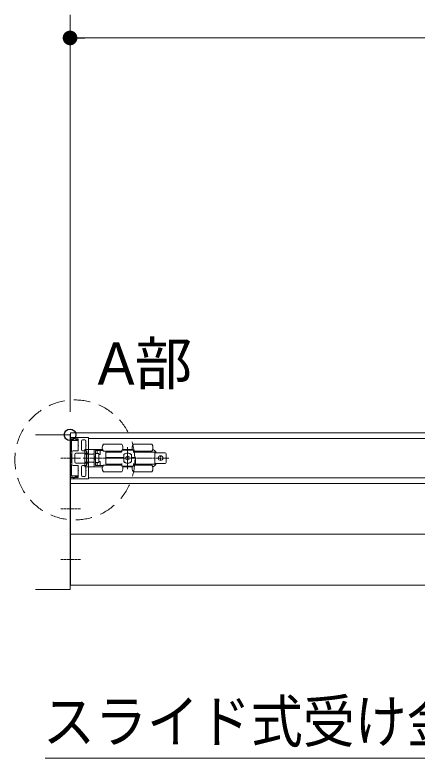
# Model space of a CAD drawing. Units: millimetres, scale not verified. Extents: x -6062 to 6062, y -3045 to 3045.
# Drawn here: x -3935 to -3587, y 1056 to 1700 of the extents above; entities that cross this region are included whole.
import ezdxf
from ezdxf.enums import TextEntityAlignment as Align

# ---------------------------------------------------------------- set-up
doc = ezdxf.new("R2010")
doc.units = ezdxf.units.MM
doc.header["$LTSCALE"] = 20
doc.header["$PDMODE"] = 32
doc.header["$PDSIZE"] = 10
doc.linetypes.add('USER2', pattern=[2.91, 1.76, -0.4, 0.35, -0.4])
doc.linetypes.add('USER3', pattern=[1.11, 0.71, -0.4])
for name, color, linetype, lineweight in [('0-0_3一般', 7, 'Continuous', 15), ('0-1_2寸法-3', 7, 'Continuous', 15), ('0-2_2寸法-1', 7, 'Continuous', 15), ('0-3_0', 7, 'Continuous', 25)]:
    doc.layers.add(name, color=color, linetype=linetype, lineweight=lineweight)
doc.layers.add('0-4_Defpoints', color=7, linetype='Continuous')
doc.styles.add('ＭＳ Ｐゴシック', font='')
doc.styles.get('ＭＳ Ｐゴシック').set_extended_font_data('MS PGothic')

# ---------------------------------------------------------------- blocks, each defined once
blk = doc.blocks.new('グループ-23')
at = {"layer": '0-0_3一般'}
for p, q in [((-42600, 26720), (-42000, 26720)), ((-42000, 24040), (-42000, 26720)), ((-41994, 26676.9), (-41684, 26676.9)), ((-41682, 26668.9), (-41682, 26400.9)), ((-41680, 26672.9), (-41680, 26672.3)), ((-42000, 26646.9), (-41950, 26646.9)), ((-42000, 25986.9), (-42000, 26646.9)), ((-41976, 26616.9), (-41976, 26426.9)), ((-41868, 26622.9), (-41970, 26622.9)), ((-41935, 26655.5), (-41913.1, 26642.9)), ((-41923.4, 26650.9), (-41866, 26650.9)), ((-41913.1, 26642.9), (-41904, 26642.9)), ((-41900.1, 26642.5), (-41866.8, 26635.8)), ((-41862, 26630), (-41862, 26628.9)), ((-41860, 26539.9), (-41860, 26644.9)), ((-41860, 26539.9), (-41854, 26533.9)), ((-41804, 26465.9), (-41804, 26612.9)), ((-41746, 26632.9), (-41784, 26632.9)), ((-41726, 26539.9), (-41726, 26612.9)), ((-41726, 26539.9), (-41720, 26533.9)), ((-41682, 26656.9), (-41682, 25976.9)), ((-25758, 26656.9), (-41682, 26656.9)), ((-41422, 26556.9), (-41102, 26556.9)), ((-40902, 26556.9), (-40582, 26556.9)), ((-41976, 26426.9), (-41970, 26426.9)), ((-41970, 26426.9), (-41970, 26396.9)), ((-41968, 26207.9), (-41968, 26425.9)), ((-41866, 26445.9), (-41948, 26445.9)), ((-41854, 26533.9), (-41860, 26527.9)), ((-41860, 26451.9), (-41860, 26527.9)), ((-41746, 26445.9), (-41784, 26445.9)), ((-41712, 26441.9), (-41744, 26441.9)), ((-41744, 26441.9), (-41744, 26431.9)), ((-41744, 26431.9), (-41744, 26396.9)), ((-41742, 26466.9), (-41742, 26442.9)), ((-41682, 26466.9), (-41742, 26466.9)), ((-41708, 26442.9), (-41742, 26442.9)), ((-41720, 26533.9), (-41726, 26527.9)), ((-41726, 26465.9), (-41726, 26527.9)), ((-41712, 26431.9), (-41712, 26441.9)), ((-41712, 26441.9), (-41708, 26441.9)), ((-41712, 26431.9), (-41712, 26396.9)), ((-41708, 26386.9), (-41708, 26442.9)), ((-41682, 26466.9), (-41682, 26386.9)), ((-41682, 26466.9), (-41602, 26466.9)), ((-41582, 26466.9), (-41437.4, 26466.9)), ((-41528, 26446.9), (-41558, 26446.9)), ((-41558, 26394.9), (-41558, 26446.9)), ((-41528, 26394.9), (-41528, 26446.9)), ((-41478, 26446.9), (-41528, 26446.9)), ((-41478, 26376.9), (-41478, 26446.9)), ((-41428.6, 26446.9), (-41478, 26446.9)), ((-41422, 26436.9), (-41102, 26436.9)), ((-41112, 26422.9), (-41372, 26422.9)), ((-41338, 26422.9), (-41338, 26436.9)), ((-41186, 26436.9), (-41186, 26422.9)), ((-41182, 26436.9), (-41182, 26422.9)), ((-41102, 26446.9), (-41102, 26432.9)), ((-40912, 26456.9), (-41092, 26456.9)), ((-40917.4, 26466.9), (-41086.6, 26466.9)), ((-41037, 26456.9), (-41037, 26457.1)), ((-41031.5, 26456.9), (-41031.5, 26457.1)), ((-41029.8, 26457.1), (-41029.8, 26456.9)), ((-41016.7, 26456.9), (-41016.7, 26457.1)), ((-41008.3, 26457.1), (-41008.3, 26456.9)), ((-40992.4, 26456.9), (-40992.4, 26457.1)), ((-40985.8, 26456.9), (-40985.8, 26457.1)), ((-40984, 26457.1), (-40984, 26456.9)), ((-40976.7, 26457.1), (-40976.7, 26456.9)), ((-40902, 26432.9), (-40902, 26446.9)), ((-40902, 26436.9), (-40582, 26436.9)), ((-40532, 26422.9), (-40892, 26422.9)), ((-40818, 26422.9), (-40818, 26436.9)), ((-40666, 26436.9), (-40666, 26422.9)), ((-40562.6, 26462), (-40567.8, 26463.3)), ((-40532, 26210.9), (-40532, 26422.9)), ((-41970, 26396.9), (-41976, 26396.9)), ((-41976, 26396.9), (-41976, 26236.9)), ((-41918, 26251.9), (-41918, 26381.9)), ((-41692, 26401.9), (-41898, 26401.9)), ((-41744, 26396.9), (-41744, 26386.9)), ((-41744, 26246.9), (-41744, 26386.9)), ((-41712, 26246.9), (-41712, 26386.9)), ((-41708, 26386.9), (-41682, 26386.9)), ((-41708, 26246.9), (-41708, 26386.9)), ((-41692, 26400.9), (-41692, 26401.9)), ((-41686, 26396.9), (-41688, 26396.9)), ((-41682, 26386.9), (-41682, 26386.2)), ((-41682, 26386.2), (-41602, 26386.2)), ((-41582, 26401), (-41582, 26401.7)), ((-41582, 26336.9), (-41558, 26336.9)), ((-41582, 26296.9), (-41558, 26296.9)), ((-41558, 26392.2), (-41558, 26389.7)), ((-41510.8, 26394.9), (-41504, 26394.9)), ((-41498, 26244.9), (-41498, 26388.9)), ((-41478, 26376.9), (-41498, 26376.9)), ((-41382, 26326.9), (-41382, 26316.9)), ((-41382, 26316.9), (-41382, 26220.9)), ((-41372, 26316.9), (-41382, 26316.9)), ((-41372, 26326.9), (-41068, 26326.9)), ((-41372, 26316.9), (-41068, 26316.9)), ((-41078, 26316.9), (-41078, 26326.9)), ((-41068, 26326.9), (-41068, 26378.1)), ((-41068, 26255.7), (-41068, 26316.9)), ((-41068, 26316.9), (-41065.5, 26316.9)), ((-41065.5, 26377.9), (-41065.5, 26255.9)), ((-41029, 26334.8), (-41031, 26333.6)), ((-41031, 26333.6), (-41031, 26331.3)), ((-41031, 26302.4), (-41031, 26331.3)), ((-41031, 26302.4), (-41031, 26300.1)), ((-41031, 26300.1), (-41029, 26299)), ((-41029, 26334.8), (-41004, 26349.2)), ((-41004, 26284.6), (-41029, 26299)), ((-41002, 26350.4), (-41004, 26349.2)), ((-41004, 26284.6), (-41002, 26283.4)), ((-41000, 26349.2), (-41002, 26350.4)), ((-41002, 26283.4), (-41000, 26284.6)), ((-41000, 26349.2), (-40975, 26334.8)), ((-40975, 26299), (-41000, 26284.6)), ((-40973, 26333.6), (-40975, 26334.8)), ((-40975, 26299), (-40973, 26300.1)), ((-40973, 26331.3), (-40973, 26333.6)), ((-40973, 26331.3), (-40973, 26302.4)), ((-40973, 26300.1), (-40973, 26302.4)), ((-40936, 26378.1), (-40936, 26326.9)), ((-40936, 26326.9), (-40862, 26326.9)), ((-40936, 26316.9), (-40936, 26255.7)), ((-40936, 26316.9), (-40872, 26316.9)), ((-40935.5, 26316.9), (-40935.5, 26326.9)), ((-40926, 26316.9), (-40926, 26326.9)), ((-40862, 26316.9), (-40872, 26316.9)), ((-40862, 26326.9), (-40862, 26220.9)), ((-40532, 26409.9), (-40512, 26409.9)), ((-40512, 26409.9), (-40352, 26409.9)), ((-40332, 26243.9), (-40332, 26389.9)), ((-41976, 26236.9), (-41970, 26236.9)), ((-41970, 26206.9), (-41976, 26206.9)), ((-41976, 26206.9), (-41976, 26016.9)), ((-41970, 26236.9), (-41970, 26206.9)), ((-41866, 26187.9), (-41948, 26187.9)), ((-41860, 26181.9), (-41860, 26105.9)), ((-41804, 26167.9), (-41804, 26020.9)), ((-41746, 26187.9), (-41784, 26187.9)), ((-41712, 26246.9), (-41744, 26246.9)), ((-41744, 26246.9), (-41744, 26236.9)), ((-41744, 26236.9), (-41744, 26201.9)), ((-41744, 26201.9), (-41744, 26191.9)), ((-41744, 26191.9), (-41712, 26191.9)), ((-41742, 26190.9), (-41742, 26166.9)), ((-41726, 26167.9), (-41726, 26105.9)), ((-41712, 26236.9), (-41712, 26246.9)), ((-41712, 26236.9), (-41712, 26201.9)), ((-41712, 26191.9), (-41712, 26201.9)), ((-41712, 26191.9), (-41708, 26191.9)), ((-41686, 26236.9), (-41688, 26236.9)), ((-41602, 26247.6), (-41682, 26247.6)), ((-41682, 26247.6), (-41682, 26246.9)), ((-41682, 25964.9), (-41682, 26232.9)), ((-41682, 26166.9), (-41602, 26166.9)), ((-41602, 26166.9), (-41582, 26166.9)), ((-41582, 26232.7), (-41582, 26232)), ((-41582, 26166.9), (-41582, 26232)), ((-41582, 26166.9), (-41437.4, 26166.9)), ((-41558, 26241.5), (-41558, 26238.9)), ((-41558, 26238.9), (-41510.8, 26238.9)), ((-41528, 26186.9), (-41528, 26238.9)), ((-41478, 26186.9), (-41528, 26186.9)), ((-41504, 26238.9), (-41510.8, 26238.9)), ((-41498, 26256.9), (-41478, 26256.9)), ((-41478, 26186.9), (-41478, 26256.9)), ((-41428.6, 26186.9), (-41478, 26186.9)), ((-41102, 26196.9), (-41422, 26196.9)), ((-41372, 26210.9), (-41102, 26210.9)), ((-41338, 26196.9), (-41338, 26210.9)), ((-41186, 26210.9), (-41186, 26196.9)), ((-41182, 26210.9), (-41182, 26196.9)), ((-41111.6, 26210.8), (-41112, 26210.9)), ((-41102, 26220.9), (-41102, 26186.9)), ((-41102, 26186.9), (-41102, 26180.1)), ((-41101.7, 26179.9), (-41102, 26180.1)), ((-41090.3, 26176.9), (-41088.8, 26176.9)), ((-41088.8, 26176.9), (-40915.2, 26176.9)), ((-41086.6, 26166.9), (-40917.4, 26166.9)), ((-40915.2, 26176.9), (-40913.7, 26176.9)), ((-40902.3, 26179.9), (-40902, 26180.1)), ((-40902, 26220.9), (-40902, 26186.9)), ((-40902, 26210.9), (-40862, 26210.9)), ((-40582, 26196.9), (-40902, 26196.9)), ((-40902, 26180.1), (-40902, 26186.9)), ((-40892.4, 26210.8), (-40892, 26210.9)), ((-40862, 26220.9), (-40862, 26210.9)), ((-40862, 26210.9), (-40532, 26210.9)), ((-40818, 26196.9), (-40818, 26210.9)), ((-40666, 26210.9), (-40666, 26196.9)), ((-40567.8, 26170.4), (-40562.6, 26171.7)), ((-40532, 26223.9), (-40512, 26223.9)), ((-40512, 26223.9), (-40352, 26223.9)), ((-41860, 26105.9), (-41854, 26099.9)), ((-41726, 26105.9), (-41720, 26099.9)), ((-41720, 26099.9), (-41726, 26093.9)), ((-41726, 26093.9), (-41726, 26020.9)), ((-41102, 26076.9), (-41422, 26076.9)), ((-40582, 26076.9), (-40902, 26076.9)), ((-41950, 25986.9), (-42000, 25986.9)), ((-42000, 25982.9), (-41951, 25982.9)), ((-42000, 25962.9), (-42000, 25982.9)), ((-41994, 25956.9), (-41684, 25956.9)), ((-41970, 26010.9), (-41868, 26010.9)), ((-41913.1, 25990.9), (-41935, 25978.2)), ((-41923.4, 25982.9), (-41866, 25982.9)), ((-41904, 25990.9), (-41913.1, 25990.9)), ((-41866.8, 25997.9), (-41900.1, 25991.3)), ((-41862, 26004.9), (-41862, 26003.8)), ((-41746, 26000.9), (-41784, 26000.9)), ((-41682, 25976.9), (-25758, 25976.9)), ((-41680, 25960.9), (-41680, 25961.4)), ((7030, 25876.9), (-41990, 25876.9)), ((-41990, 25876.9), (-41990, 24996.9)), ((7030, 25876.9), (-41990, 25876.9)), ((7030, 24996.9), (-41990, 24996.9)), ((7030, 24116.9), (-41990, 24116.9)), ((-42600, 24040), (-42000, 24040))]:
    blk.add_line(p, q, dxfattribs=at)
at = {"layer": '0-0_3一般', "linetype": 'USER2'}
for p, q in [((-41002, 26125.7), (-41002, 26505.7)), ((-42157.8, 26316.9), (-41817.8, 26316.9)), ((-42040.4, 26316.9), (-41920.4, 26316.9)), ((-42009.5, 26316.9), (-41854, 26316.9)), ((-41774, 26316.9), (-40474, 26316.9)), ((-40474, 26316.9), (-40386, 26316.9)), ((-40430, 26272.9), (-40430, 26360.9)), ((-40286, 26316.9), (-40386, 26316.9)), ((-42157.8, 25436.9), (-41817.8, 25436.9)), ((-42157.8, 24556.9), (-41817.8, 24556.9))]:
    blk.add_line(p, q, dxfattribs=at)
at = {"layer": '0-0_3一般'}
for points in [[(-42000, 26670.9), (-42000, 26650.9), (-41951, 26650.9)], [(7030, 25876.9), (7030, 26756.9), (-41990, 26756.9), (-41990, 25876.9)], [(-41582, 26232), (-41582, 26401.7), (-41582, 26466.9), (-41602, 26466.9)], [(-41382, 26412.9), (-41382, 26326.9), (-41372, 26326.9)], [(-41744, 26386.9), (-41712, 26386.9), (-41712, 26396.9)], [(-41602, 26386.2), (-41601.3, 26386.2), (-41600.6, 26386.3), (-41599.9, 26386.4), (-41599.2, 26386.5), (-41598.6, 26386.6), (-41597.9, 26386.8), (-41597.2, 26387), (-41596.5, 26387.1), (-41595.8, 26387.3), (-41595.2, 26387.6), (-41594.5, 26387.8), (-41593.8, 26388), (-41593.2, 26388.3), (-41592.5, 26388.6), (-41591.8, 26388.9), (-41591.2, 26389.2), (-41590.5, 26389.6), (-41589.8, 26389.9), (-41589.2, 26390.3), (-41588.5, 26390.7), (-41587.9, 26391.1), (-41587.3, 26391.6), (-41586.7, 26392), (-41586.2, 26392.5), (-41585.7, 26392.9), (-41585.2, 26393.4), (-41584.8, 26393.9), (-41584.4, 26394.4), (-41584, 26395), (-41583.6, 26395.5), (-41583.3, 26396.1), (-41583.1, 26396.6), (-41582.8, 26397.2), (-41582.6, 26397.8), (-41582.4, 26398.4), (-41582.3, 26399.1), (-41582.2, 26399.7), (-41582.1, 26400.4), (-41582, 26401)], [(-41510.8, 26394.9), (-41558, 26394.9), (-41558, 26392.2)], [(-41558, 26389.7), (-41558, 26244), (-41558, 26241.5)], [(-41692, 26232.9), (-41692, 26231.9), (-41898, 26231.9)], [(-41742, 26190.9), (-41708, 26190.9), (-41708, 26246.9), (-41682, 26246.9), (-41682, 26166.9), (-41742, 26166.9)], [(-41602, 26247.6), (-41601.3, 26247.5), (-41600.6, 26247.5), (-41599.9, 26247.4), (-41599.2, 26247.3), (-41598.6, 26247.1), (-41597.9, 26247), (-41597.2, 26246.8), (-41596.5, 26246.6), (-41595.8, 26246.4), (-41595.2, 26246.2), (-41594.5, 26246), (-41593.8, 26245.7), (-41593.2, 26245.4), (-41592.5, 26245.2), (-41591.8, 26244.8), (-41591.2, 26244.5), (-41590.5, 26244.2), (-41589.8, 26243.8), (-41589.2, 26243.4), (-41588.5, 26243), (-41587.9, 26242.6), (-41587.3, 26242.2), (-41586.7, 26241.8), (-41586.2, 26241.3), (-41585.7, 26240.8), (-41585.2, 26240.3), (-41584.8, 26239.8), (-41584.4, 26239.3), (-41584, 26238.8), (-41583.6, 26238.3), (-41583.3, 26237.7), (-41583.1, 26237.1), (-41582.8, 26236.5), (-41582.6, 26235.9), (-41582.4, 26235.3), (-41582.3, 26234.7), (-41582.2, 26234.1), (-41582.1, 26233.4), (-41582, 26232.7)], [(-41528, 26186.9), (-41558, 26186.9), (-41558, 26238.9)], [(-41102, 26200.9), (-41102.1, 26201.3), (-41102.1, 26201.7), (-41102.2, 26202), (-41102.3, 26202.4), (-41102.4, 26202.8), (-41102.5, 26203.1), (-41102.6, 26203.5), (-41102.8, 26203.8), (-41102.9, 26204.2), (-41103.1, 26204.5), (-41103.2, 26204.9), (-41103.4, 26205.2), (-41103.6, 26205.5), (-41103.8, 26205.8), (-41104, 26206.1), (-41104.2, 26206.4), (-41104.5, 26206.7), (-41104.7, 26207), (-41105, 26207.3), (-41105.3, 26207.6), (-41105.6, 26207.9), (-41105.8, 26208.2), (-41106.1, 26208.4), (-41106.4, 26208.6), (-41106.7, 26208.9), (-41107.1, 26209.1), (-41107.4, 26209.3), (-41107.7, 26209.5), (-41108, 26209.7), (-41108.4, 26209.8), (-41108.7, 26210), (-41109, 26210.1), (-41109.4, 26210.3), (-41109.7, 26210.4), (-41110.1, 26210.5), (-41110.5, 26210.6), (-41110.8, 26210.7), (-41111.2, 26210.8), (-41111.6, 26210.8)], [(-41088.8, 26176.9), (-41089.1, 26176.9), (-41089.5, 26176.9), (-41089.8, 26176.9), (-41090.2, 26177), (-41090.5, 26177), (-41090.8, 26177), (-41091.2, 26177), (-41091.5, 26177.1), (-41091.9, 26177.1), (-41092.2, 26177.2), (-41092.5, 26177.2), (-41092.9, 26177.3), (-41093.2, 26177.3), (-41093.6, 26177.4), (-41093.9, 26177.4), (-41094.2, 26177.5), (-41094.6, 26177.5), (-41094.9, 26177.6), (-41095.2, 26177.7), (-41095.6, 26177.8), (-41095.9, 26177.8), (-41096.2, 26177.9), (-41096.6, 26178), (-41096.9, 26178.1), (-41097.2, 26178.2), (-41097.6, 26178.3), (-41097.9, 26178.4), (-41098.2, 26178.5), (-41098.5, 26178.6), (-41098.9, 26178.7), (-41099.2, 26178.8), (-41099.5, 26179), (-41099.8, 26179.1), (-41100.1, 26179.2), (-41100.4, 26179.4), (-41100.8, 26179.5), (-41101.1, 26179.6), (-41101.4, 26179.8), (-41101.7, 26179.9)], [(-40915.2, 26176.9), (-40914.9, 26176.9), (-40914.5, 26176.9), (-40914.2, 26176.9), (-40913.8, 26177), (-40913.5, 26177), (-40913.2, 26177), (-40912.8, 26177), (-40912.5, 26177.1), (-40912.1, 26177.1), (-40911.8, 26177.2), (-40911.5, 26177.2), (-40911.1, 26177.3), (-40910.8, 26177.3), (-40910.4, 26177.4), (-40910.1, 26177.4), (-40909.8, 26177.5), (-40909.4, 26177.5), (-40909.1, 26177.6), (-40908.8, 26177.7), (-40908.4, 26177.8), (-40908.1, 26177.8), (-40907.8, 26177.9), (-40907.4, 26178), (-40907.1, 26178.1), (-40906.8, 26178.2), (-40906.4, 26178.3), (-40906.1, 26178.4), (-40905.8, 26178.5), (-40905.5, 26178.6), (-40905.1, 26178.7), (-40904.8, 26178.8), (-40904.5, 26179), (-40904.2, 26179.1), (-40903.9, 26179.2), (-40903.6, 26179.4), (-40903.2, 26179.5), (-40902.9, 26179.6), (-40902.6, 26179.8), (-40902.3, 26179.9)], [(-40902, 26200.9), (-40901.9, 26201.3), (-40901.9, 26201.7), (-40901.8, 26202), (-40901.7, 26202.4), (-40901.6, 26202.8), (-40901.5, 26203.1), (-40901.4, 26203.5), (-40901.2, 26203.8), (-40901.1, 26204.2), (-40900.9, 26204.5), (-40900.8, 26204.9), (-40900.6, 26205.2), (-40900.4, 26205.5), (-40900.2, 26205.8), (-40900, 26206.1), (-40899.8, 26206.4), (-40899.5, 26206.7), (-40899.3, 26207), (-40899, 26207.3), (-40898.7, 26207.6), (-40898.4, 26207.9), (-40898.2, 26208.2), (-40897.9, 26208.4), (-40897.6, 26208.6), (-40897.3, 26208.9), (-40896.9, 26209.1), (-40896.6, 26209.3), (-40896.3, 26209.5), (-40896, 26209.7), (-40895.6, 26209.8), (-40895.3, 26210), (-40895, 26210.1), (-40894.6, 26210.3), (-40894.3, 26210.4), (-40893.9, 26210.5), (-40893.5, 26210.6), (-40893.2, 26210.7), (-40892.8, 26210.8), (-40892.4, 26210.8)], [(-41854, 26099.9), (-41860, 26093.9), (-41860, 25988.9)], [(7030, 24116.9), (7030, 24996.9), (-41990, 24996.9), (-41990, 24116.9)]]:
    blk.add_lwpolyline(points, dxfattribs=at)
blk.add_circle((-40430, 26316.9), 40, dxfattribs=at)
for centre, radius, start, end in [((-41994, 26670.9), 6, 90, 180), ((-41684, 26672.9), 4, 0, 90), ((-41684, 26672.3), 4, 300, 0), ((-41970, 26616.9), 6, 90, 180), ((-41951, 26654.9), 4, 270, 326.25101), ((-41940, 26646.9), 10, 60, 180), ((-41936, 26644.9), 14, 25.37693, 146.25101), ((-41904, 26622.9), 20, 78.69007, 90), ((-41868, 26628.9), 6, 270, 0), ((-41868, 26630), 6, 0, 78.69007), ((-41866, 26644.9), 6, 0, 90), ((-41784, 26612.9), 20, 90, 180), ((-41746, 26612.9), 20, 0, 90), ((-41342, 26496.9), 100, 143.1301, 216.8699), ((-41182, 26496.9), 100, 336.42182, 36.8699), ((-40822, 26496.9), 100, 143.1301, 203.57818), ((-40662, 26496.9), 100, 323.1301, 36.8699), ((-41948, 26425.9), 20, 90, 180), ((-41866, 26451.9), 6, 270, 0), ((-41784, 26465.9), 20, 180, 270), ((-41746, 26465.9), 20, 270, 0), ((-41372, 26412.9), 10, 90, 180), ((-41112, 26432.9), 10, 270, 0), ((-41092, 26446.9), 10, 90, 180), ((-40912, 26446.9), 10, 0, 90), ((-40892, 26432.9), 10, 180, 270), ((-40582, 26384.4), 80, 69.44395, 75.96376), ((-40582, 26384.4), 80, 18.55872, 69.44395), ((-41898, 26381.9), 20, 90, 180), ((-41688, 26400.9), 4, 180, 270), ((-41686, 26400.9), 4, 270, 0), ((-41504, 26388.9), 6, 0, 90), ((-41002, 26316.9), 90, 42.83343, 137.16657), ((-41002, 26316.9), 88, 40.86657, 136.1402), ((-41027, 26331.3), 4, 120, 180), ((-41027, 26302.4), 4, 180, 240), ((-41002, 26345.8), 4, 60, 120), ((-41002, 26288), 4, 240, 300), ((-40977, 26331.3), 4, 0, 60), ((-40977, 26302.4), 4, 300, 0), ((-40352, 26389.9), 20, 0, 90), ((-41948, 26207.9), 20, 180, 270), ((-41898, 26251.9), 20, 180, 270), ((-41866, 26181.9), 6, 0, 90), ((-41784, 26167.9), 20, 90, 180), ((-41746, 26167.9), 20, 0, 90), ((-41688, 26232.9), 4, 90, 180), ((-41686, 26232.9), 4, 0, 90), ((-41504, 26244.9), 6, 270, 0), ((-41342, 26136.9), 100, 143.1301, 216.8699), ((-41372, 26220.9), 10, 180, 270), ((-41182, 26136.9), 100, 323.1301, 24.27374), ((-41002, 26316.9), 90, 222.83343, 317.16657), ((-41002, 26316.9), 88, 223.8598, 319.13343), ((-40822, 26136.9), 100, 155.72568, 216.8699), ((-40662, 26136.9), 100, 323.1301, 36.8699), ((-40582, 26249.3), 80, 284.03624, 290.55605), ((-40582, 26249.3), 80, 290.55605, 341.44128), ((-40352, 26243.9), 20, 270, 0), ((-41994, 25962.9), 6, 180, 270), ((-41970, 26016.9), 6, 180, 270), ((-41951, 25978.9), 4, 33.74899, 90), ((-41940, 25986.9), 10, 180, 300), ((-41936, 25988.9), 14, 213.74899, 334.62307), ((-41904, 26010.9), 20, 270, 281.30993), ((-41868, 26004.9), 6, 0, 90), ((-41868, 26003.8), 6, 281.30993, 0), ((-41866, 25988.9), 6, 270, 0), ((-41784, 26020.9), 20, 180, 270), ((-41746, 26020.9), 20, 270, 0), ((-41684, 25960.9), 4, 270, 0), ((-41684, 25961.4), 4, 0, 60)]:
    blk.add_arc(centre, radius, start, end, dxfattribs=at)
blk = doc.blocks.new('_Dot')
at = {"layer": '0-3_0'}
blk.add_line((-10, 0), (-20, 0), dxfattribs=at)
for points in [[(0, 0), (-10, 0), (-9.92, 1.25)], [(0, 0), (-9.92, -1.25), (-10, 0)], [(0, 0), (-9.92, 1.25), (-9.69, 2.49)], [(0, 0), (-9.69, -2.49), (-9.92, -1.25)], [(0, 0), (-9.69, 2.49), (-9.3, 3.68)], [(0, 0), (-9.3, -3.68), (-9.69, -2.49)], [(0, 0), (-9.3, 3.68), (-8.76, 4.82)], [(0, 0), (-8.76, -4.82), (-9.3, -3.68)], [(0, 0), (-8.76, 4.82), (-8.09, 5.88)], [(0, 0), (-8.09, -5.88), (-8.76, -4.82)], [(0, 0), (-8.09, 5.88), (-7.29, 6.85)], [(0, 0), (-7.29, -6.85), (-8.09, -5.88)], [(0, 0), (-7.29, 6.85), (-6.37, 7.71)], [(0, 0), (-6.37, -7.71), (-7.29, -6.85)], [(0, 0), (-6.37, 7.71), (-5.36, 8.44)], [(0, 0), (-5.36, -8.44), (-6.37, -7.71)], [(0, 0), (-5.36, 8.44), (-4.26, 9.05)], [(0, 0), (-4.26, -9.05), (-5.36, -8.44)], [(0, 0), (-4.26, 9.05), (-3.09, 9.51)], [(0, 0), (-3.09, -9.51), (-4.26, -9.05)], [(0, 0), (-3.09, 9.51), (-1.87, 9.82)], [(0, 0), (-1.87, -9.82), (-3.09, -9.51)], [(0, 0), (-1.87, 9.82), (-0.63, 9.98)], [(0, 0), (-0.63, -9.98), (-1.87, -9.82)], [(0, 0), (-0.63, 9.98), (0.63, 9.98)], [(0, 0), (0.63, -9.98), (-0.63, -9.98)], [(0, 0), (0.63, 9.98), (1.87, 9.82)], [(0, 0), (1.87, 9.82), (3.09, 9.51)], [(0, 0), (3.09, 9.51), (4.26, 9.05)], [(0, 0), (4.26, 9.05), (5.36, 8.44)], [(0, 0), (5.36, 8.44), (6.37, 7.71)], [(0, 0), (6.37, 7.71), (7.29, 6.85)], [(0, 0), (7.29, 6.85), (8.09, 5.88)], [(0, 0), (8.09, 5.88), (8.76, 4.82)], [(0, 0), (8.76, 4.82), (9.3, 3.68)], [(0, 0), (9.3, 3.68), (9.69, 2.49)], [(0, 0), (9.69, 2.49), (9.92, 1.25)], [(0, 0), (9.92, 1.25), (10, 0)], [(0, 0), (1.87, -9.82), (0.63, -9.98)], [(0, 0), (3.09, -9.51), (1.87, -9.82)], [(0, 0), (4.26, -9.05), (3.09, -9.51)], [(0, 0), (5.36, -8.44), (4.26, -9.05)], [(0, 0), (6.37, -7.71), (5.36, -8.44)], [(0, 0), (7.29, -6.85), (6.37, -7.71)], [(0, 0), (8.09, -5.88), (7.29, -6.85)], [(0, 0), (8.76, -4.82), (8.09, -5.88)], [(0, 0), (9.3, -3.68), (8.76, -4.82)], [(0, 0), (9.69, -2.49), (9.3, -3.68)], [(0, 0), (9.92, -1.25), (9.69, -2.49)], [(0, 0), (10, 0), (9.92, -1.25)]]:
    blk.add_solid(points, dxfattribs=at)

msp = doc.modelspace()

# ---------------------------------------------------------------- linework, layer by layer
at = {"layer": '0-0_3一般', "linetype": 'USER3'}
msp.add_circle((-3883.34, 1314.28), 52, dxfattribs=at)
at = {"layer": '0-1_2寸法-3'}
msp.add_lwpolyline([(-3354.51, 1315.84), (-3504.62, 1055.84), (-3908.99, 1055.84)], dxfattribs=at)
at = {"layer": '0-2_2寸法-1'}
for p, q in [((-3887.5, 1356), (-3887.5, 1700)), ((-3874.79, 1680), (-1448.21, 1680))]:
    msp.add_line(p, q, dxfattribs=at)
at = {"layer": '0-4_Defpoints'}
msp.add_point((-3887.5, 1336), dxfattribs=at)

# ---------------------------------------------------------------- block references
at = {"layer": '0-0_3一般', "xscale": 0.05, "yscale": 0.05}
msp.add_blockref('グループ-23', (-1787.5, 0), dxfattribs=at)
at = {"layer": '0-2_2寸法-1', "xscale": 0.6356201, "yscale": 0.6356201, "rotation": 180}
msp.add_blockref('_Dot', (-3887.5, 1680), dxfattribs=at)

# ---------------------------------------------------------------- texts
at = {"layer": '0-1_2寸法-3', "style": 'ＭＳ Ｐゴシック'}
msp.add_text('A部', height=36.69, dxfattribs=at).set_placement((-3863.61, 1368.48), align=Align.BOTTOM_LEFT)
at = {"layer": '0-1_2寸法-3', "style": 'ＭＳ Ｐゴシック', "width": 0.9}
msp.add_text('スライド式受け金具', height=36.69, dxfattribs=at).set_placement((-3910.92, 1058.39), align=Align.BOTTOM_LEFT)

doc.saveas('drawing.dxf')
